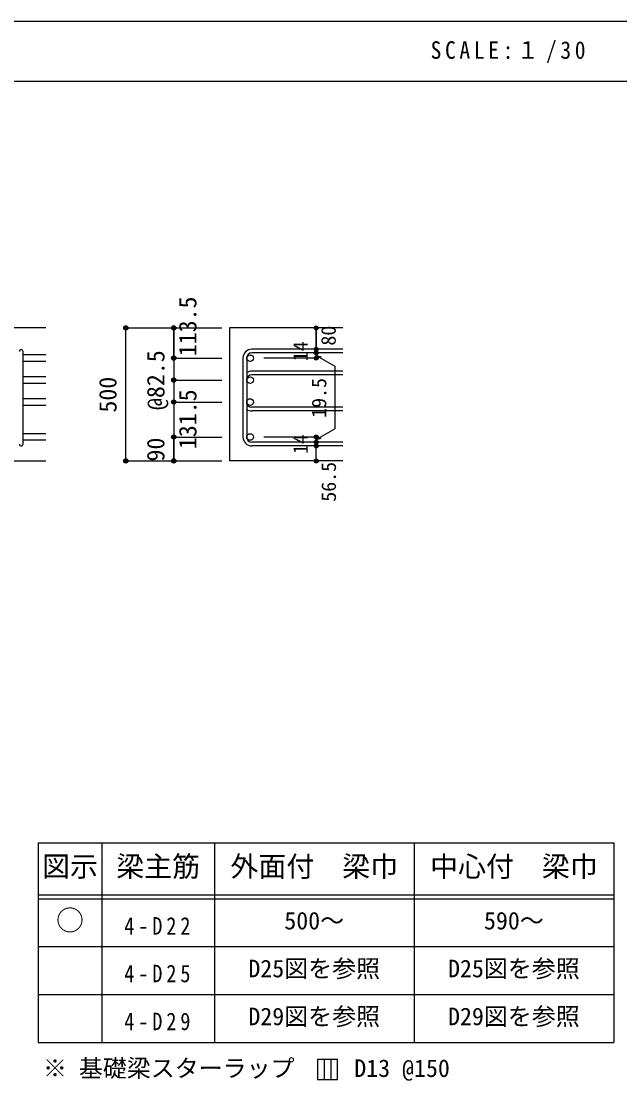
# Model space of a CAD drawing. Units: millimetres at full size, sheet at 1:30, with parts at other scales. Extents: x -5973 to 5954, y -4195 to 4201.
# Drawn here: x 1384 to 3633, y 219 to 4201 of the extents above; entities that cross this region are included whole.
import ezdxf
from ezdxf.enums import TextEntityAlignment as Align

# ---------------------------------------------------------------- set-up
doc = ezdxf.new("R2010")
doc.units = ezdxf.units.MM
doc.header["$LTSCALE"] = 30
doc.header["$PDMODE"] = 32
doc.header["$PDSIZE"] = 15
for name, color, linetype in [('0-1', 2, 'Continuous'), ('0-5', 7, 'Continuous'), ('0-6', 7, 'Continuous'), ('0-D', 4, 'Continuous'), ('6-7_文字', 7, 'Continuous'), ('6-E_枠', 7, 'Continuous'), ('F-0_枠', 6, 'Continuous')]:
    doc.layers.add(name, color=color, linetype=linetype)
doc.styles.add('ＭＳ ゴシック', font='')
doc.styles.get('ＭＳ ゴシック').set_extended_font_data('MS Gothic')

msp = doc.modelspace()

# ---------------------------------------------------------------- linework, layer by layer
at = {"layer": '0-1'}
for p, q in [((1477.44, 3048.3), (27.44, 3048.3)), ((2592.44, 3048.3), (2167.44, 3048.3)), ((2167.44, 3048.3), (2167.44, 2548.3)), ((1077.44, 2548.3), (1477.44, 2548.3)), ((2592.44, 2548.3), (2167.44, 2548.3))]:
    msp.add_line(p, q, dxfattribs=at)
at = {"layer": '0-5'}
for p, q in [((1477.44, 2947.37), (1391.44, 2947.37)), ((1477.44, 2922.37), (1391.44, 2922.37)), ((1477.44, 2864.8), (1391.44, 2864.8)), ((1477.44, 2839.8), (1391.44, 2839.8)), ((1477.44, 2782.23), (1391.44, 2782.23)), ((1477.44, 2757.23), (1391.44, 2757.23)), ((1477.44, 2650.8), (1391.44, 2650.8)), ((1477.44, 2625.8), (1391.44, 2625.8))]:
    msp.add_line(p, q, dxfattribs=at)
at = {"layer": '0-5', "color": 3}
for centre in [(2243.94, 2934.87), (2243.94, 2852.3), (2243.94, 2769.73), (2243.94, 2638.3)]:
    msp.add_circle(centre, 12.5, dxfattribs=at)
at = {"layer": '0-6'}
for p, q in [((1391.44, 2611.8), (1391.44, 2959.87)), ((2592.44, 2968.37), (2250.94, 2968.37)), ((2592.44, 2954.37), (2250.94, 2954.37)), ((2217.44, 2934.87), (2217.44, 2638.3)), ((2231.44, 2934.87), (2231.44, 2638.3)), ((2592.44, 2885.8), (2250.94, 2885.8)), ((2592.44, 2871.8), (2250.94, 2871.8)), ((2592.44, 2750.23), (2250.94, 2750.23)), ((2592.44, 2736.23), (2250.94, 2736.23)), ((2592.44, 2618.8), (2250.94, 2618.8)), ((2592.44, 2604.8), (2250.94, 2604.8))]:
    msp.add_line(p, q, dxfattribs=at)
for centre, radius, start, end in [((1384.44, 2959.87), 7, 0, 180), ((2250.94, 2934.87), 33.5, 90, 180), ((2250.94, 2934.87), 19.5, 90, 180), ((2250.94, 2852.3), 33.5, 90, 125.59765), ((2250.94, 2852.3), 19.5, 90, 180), ((2250.94, 2769.73), 19.5, 180, 270), ((2250.94, 2769.73), 33.5, 234.40235, 270), ((2250.94, 2638.3), 33.5, 180, 270), ((2250.94, 2638.3), 19.5, 180, 270), ((1384.44, 2611.8), 7, 180, 0)]:
    msp.add_arc(centre, radius, start, end, dxfattribs=at)
at = {"layer": '0-D'}
for p, q in [((1777.44, 3048.3), (1957.44, 3048.3)), ((1777.44, 3048.3), (1957.44, 3048.3)), ((1777.44, 2548.3), (1777.44, 3048.3)), ((1957.44, 3048.3), (2137.44, 3048.3)), ((1957.44, 3048.3), (2137.44, 3048.3)), ((1957.44, 3048.3), (1957.44, 2934.87)), ((1957.44, 2934.87), (1957.44, 3048.3)), ((2492.44, 2954.37), (2492.44, 2968.37)), ((2492.44, 2954.37), (2492.44, 2934.87)), ((1957.44, 2934.87), (2137.44, 2934.87)), ((1957.44, 2934.87), (1957.44, 2854.8)), ((1957.44, 2934.87), (2137.44, 2934.87)), ((2492.44, 2934.87), (2296.35, 2934.87)), ((2492.44, 2944.62), (2511.76, 2939.44)), ((2492.44, 2944.62), (2562.5, 2904.17)), ((2562.5, 2904.17), (2562.5, 2669)), ((1957.44, 2852.3), (2137.44, 2852.3)), ((1957.44, 2852.3), (2137.44, 2852.3)), ((1957.44, 2769.73), (2137.44, 2769.73)), ((1957.44, 2769.73), (2137.44, 2769.73)), ((1957.44, 2769.73), (2137.44, 2769.73)), ((2492.44, 2628.55), (2562.5, 2669)), ((1957.44, 2638.3), (2137.44, 2638.3)), ((1957.44, 2638.3), (2137.44, 2638.3)), ((1957.44, 2638.3), (1957.44, 2548.3)), ((2492.44, 2638.3), (2296.35, 2638.3)), ((2492.44, 2618.8), (2492.44, 2638.3)), ((2492.44, 2628.55), (2511.76, 2633.73)), ((2492.44, 2604.8), (2492.44, 2618.8)), ((2492.44, 2548.3), (2492.44, 2604.8)), ((1957.44, 2548.3), (2137.44, 2548.3))]:
    msp.add_line(p, q, dxfattribs=at)
for points in [[(2492.44, 3048.3), (2492.44, 2968.37), (2492.44, 3048.3)], [(1957.44, 2854.8), (1957.44, 2638.3), (2137.44, 2638.3)], [(1777.44, 2548.3), (1957.44, 2548.3), (1957.44, 2638.3)]]:
    msp.add_lwpolyline(points, dxfattribs=at)
for centre, radius in [((1777.44, 3048.3), 8), ((1777.44, 3048.3), 7.2), ((1777.44, 3048.3), 6.4), ((1777.44, 3048.3), 5.6), ((1777.44, 3048.3), 4.8), ((1777.44, 3048.3), 4), ((1777.44, 3048.3), 3.2), ((1777.44, 3048.3), 2.4), ((1777.44, 3048.3), 1.6), ((1777.44, 3048.3), 0.8), ((1957.44, 3048.3), 8), ((1957.44, 3048.3), 7.2), ((1957.44, 3048.3), 6.4), ((1957.44, 3048.3), 5.6), ((1957.44, 3048.3), 4.8), ((1957.44, 3048.3), 4), ((1957.44, 3048.3), 3.2), ((1957.44, 3048.3), 2.4), ((1957.44, 3048.3), 1.6), ((1957.44, 3048.3), 0.8), ((2492.44, 3048.3), 4), ((2492.44, 3048.3), 3.6), ((2492.44, 3048.3), 3.2), ((2492.44, 3048.3), 2.8), ((2492.44, 3048.3), 2.4), ((2492.44, 3048.3), 2), ((2492.44, 3048.3), 1.6), ((2492.44, 3048.3), 1.2), ((2492.44, 3048.3), 0.8), ((2492.44, 3048.3), 0.4), ((2492.44, 2968.37), 4), ((2492.44, 2954.37), 4), ((2492.44, 2968.37), 3.6), ((2492.44, 2954.37), 3.6), ((2492.44, 2968.37), 3.2), ((2492.44, 2954.37), 3.2), ((2492.44, 2968.37), 2.8), ((2492.44, 2954.37), 2.8), ((2492.44, 2968.37), 2.4), ((2492.44, 2954.37), 2.4), ((2492.44, 2968.37), 2), ((2492.44, 2954.37), 2), ((2492.44, 2968.37), 1.6), ((2492.44, 2954.37), 1.6), ((2492.44, 2968.37), 1.2), ((2492.44, 2954.37), 1.2), ((2492.44, 2968.37), 0.8), ((2492.44, 2954.37), 0.8), ((2492.44, 2968.37), 0.4), ((2492.44, 2954.37), 0.4), ((1957.44, 2934.87), 8), ((1957.44, 2934.87), 7.2), ((1957.44, 2934.87), 6.4), ((1957.44, 2934.87), 5.6), ((1957.44, 2934.87), 4.8), ((1957.44, 2934.87), 4), ((1957.44, 2934.87), 3.2), ((1957.44, 2934.87), 2.4), ((1957.44, 2934.87), 1.6), ((1957.44, 2934.87), 0.8), ((2492.44, 2934.87), 4), ((2492.44, 2934.87), 3.6), ((2492.44, 2934.87), 3.2), ((2492.44, 2934.87), 2.8), ((2492.44, 2934.87), 2.4), ((2492.44, 2934.87), 2), ((2492.44, 2934.87), 1.6), ((2492.44, 2934.87), 1.2), ((2492.44, 2934.87), 0.8), ((2492.44, 2934.87), 0.4), ((1957.44, 2852.3), 8), ((1957.44, 2852.3), 7.2), ((1957.44, 2852.3), 6.4), ((1957.44, 2852.3), 5.6), ((1957.44, 2852.3), 4.8), ((1957.44, 2852.3), 4), ((1957.44, 2852.3), 3.2), ((1957.44, 2852.3), 2.4), ((1957.44, 2852.3), 1.6), ((1957.44, 2852.3), 0.8), ((1957.44, 2769.73), 8), ((1957.44, 2769.73), 7.2), ((1957.44, 2769.73), 6.4), ((1957.44, 2769.73), 5.6), ((1957.44, 2769.73), 4.8), ((1957.44, 2769.73), 4), ((1957.44, 2769.73), 3.2), ((1957.44, 2769.73), 2.4), ((1957.44, 2769.73), 1.6), ((1957.44, 2769.73), 0.8), ((1957.44, 2638.3), 8), ((1957.44, 2638.3), 7.2), ((1957.44, 2638.3), 6.4), ((1957.44, 2638.3), 5.6), ((1957.44, 2638.3), 4.8), ((1957.44, 2638.3), 4), ((1957.44, 2638.3), 3.2), ((1957.44, 2638.3), 2.4), ((1957.44, 2638.3), 1.6), ((1957.44, 2638.3), 0.8), ((2492.44, 2638.3), 4), ((2492.44, 2638.3), 3.6), ((2492.44, 2638.3), 3.2), ((2492.44, 2638.3), 2.8), ((2492.44, 2638.3), 2.4), ((2492.44, 2638.3), 2), ((2492.44, 2638.3), 1.6), ((2492.44, 2638.3), 1.2), ((2492.44, 2638.3), 0.8), ((2492.44, 2638.3), 0.4), ((2492.44, 2618.8), 4), ((2492.44, 2604.8), 4), ((2492.44, 2618.8), 3.6), ((2492.44, 2604.8), 3.6), ((2492.44, 2618.8), 3.2), ((2492.44, 2604.8), 3.2), ((2492.44, 2618.8), 2.8), ((2492.44, 2604.8), 2.8), ((2492.44, 2618.8), 2.4), ((2492.44, 2604.8), 2.4), ((2492.44, 2618.8), 2), ((2492.44, 2604.8), 2), ((2492.44, 2618.8), 1.6), ((2492.44, 2604.8), 1.6), ((2492.44, 2618.8), 1.2), ((2492.44, 2604.8), 1.2), ((2492.44, 2618.8), 0.8), ((2492.44, 2604.8), 0.8), ((2492.44, 2618.8), 0.4), ((2492.44, 2604.8), 0.4), ((1777.44, 2548.3), 8), ((1777.44, 2548.3), 7.2), ((1777.44, 2548.3), 6.4), ((1777.44, 2548.3), 5.6), ((1777.44, 2548.3), 4.8), ((1777.44, 2548.3), 4), ((1777.44, 2548.3), 3.2), ((1777.44, 2548.3), 2.4), ((1777.44, 2548.3), 1.6), ((1777.44, 2548.3), 0.8), ((1957.44, 2548.3), 8), ((1957.44, 2548.3), 7.2), ((1957.44, 2548.3), 6.4), ((1957.44, 2548.3), 5.6), ((1957.44, 2548.3), 4.8), ((1957.44, 2548.3), 4), ((1957.44, 2548.3), 3.2), ((1957.44, 2548.3), 2.4), ((1957.44, 2548.3), 1.6), ((1957.44, 2548.3), 0.8), ((2492.44, 2548.3), 4), ((2492.44, 2548.3), 3.6), ((2492.44, 2548.3), 3.2), ((2492.44, 2548.3), 2.8), ((2492.44, 2548.3), 2.4), ((2492.44, 2548.3), 2), ((2492.44, 2548.3), 1.6), ((2492.44, 2548.3), 1.2), ((2492.44, 2548.3), 0.8), ((2492.44, 2548.3), 0.4)]:
    msp.add_circle(centre, radius, dxfattribs=at)
at = {"layer": '0-D', "color": 7}
for p in [(1777.44, 3048.3), (1957.44, 3048.3), (2492.44, 3048.3), (2492.44, 2968.37), (2492.44, 2954.37), (1957.44, 2934.87), (2492.44, 2934.87), (1957.44, 2852.3), (1957.44, 2769.73), (1957.44, 2638.3), (2492.44, 2638.3), (2492.44, 2638.3), (2492.44, 2618.8), (2492.44, 2604.8), (1777.44, 2548.3), (1957.44, 2548.3), (2492.44, 2548.3)]:
    msp.add_point(p, dxfattribs=at)
at = {"layer": '6-7_文字'}
for p, q in [((2522.36, 298.57), (2522.36, 223.57)), ((2547.36, 298.57), (2547.36, 223.57))]:
    msp.add_line(p, q, dxfattribs=at)
msp.add_lwpolyline([(2497.36, 223.57), (2572.36, 223.57), (2572.36, 298.57), (2497.36, 298.57)], close=True, dxfattribs=at)
at = {"layer": '6-E_枠', "color": 3}
for p, q in [((1447.71, 1112.77), (1447.71, 362.77)), ((1447.71, 1112.77), (3610.24, 1112.77)), ((3610.24, 1112.77), (3610.24, 362.77)), ((1447.71, 362.77), (3610.24, 362.77))]:
    msp.add_line(p, q, dxfattribs=at)
at = {"layer": '6-E_枠'}
for p, q in [((1687.71, 1112.77), (1687.71, 362.77)), ((2110.24, 1112.77), (2110.24, 362.77)), ((2860.24, 1112.77), (2860.24, 362.77)), ((1447.71, 917.77), (3610.24, 917.77)), ((1447.71, 902.77), (3610.24, 902.77)), ((1447.71, 722.77), (3610.24, 722.77)), ((1447.71, 542.77), (3610.24, 542.77))]:
    msp.add_line(p, q, dxfattribs=at)
at = {"layer": 'F-0_枠'}
msp.add_line((-5972.88, 4201.15), (5954.1, 4201.15), dxfattribs=at)
at = {"layer": 'F-0_枠', "color": 2}
msp.add_line((-5972.88, 3976.15), (3723.6, 3976.15), dxfattribs=at)

# ---------------------------------------------------------------- texts
at = {"layer": '0-D', "style": 'ＭＳ ゴシック'}
for s, height, p in [('113.5', 65.98, (2062.44, 2941.87)), ('80', 54.99, (2582.44, 2981.87)), ('14', 54.99, (2477.21, 2922.94)), ('@82.5', 65.98, (1942.44, 2739.8)), ('500', 65.98, (1762.44, 2730.09)), ('19.5', 54.99, (2547.02, 2710.36)), ('131.5', 65.98, (2062.63, 2592.77)), ('90', 65.98, (1942.18, 2546.21)), ('14', 54.99, (2477.18, 2574.13)), ('56.5', 54.99, (2583.25, 2395.03))]:
    msp.add_text(s, height=height, rotation=90, dxfattribs=at).set_placement(p, align=Align.BOTTOM_LEFT)
at = {"layer": '6-7_文字', "color": 2, "style": 'ＭＳ ゴシック'}
for s, p in [('図示', (1462.71, 962.77)), ('梁主筋', (1741.48, 962.77)), ('外面付\u3000梁巾', (2170.24, 962.77)), ('中心付\u3000梁巾', (2920.24, 962.77)), ('○', (1515.21, 760.27))]:
    msp.add_text(s, height=76.98, dxfattribs=at).set_placement(p, align=Align.BOTTOM_LEFT)
at = {"layer": '6-7_文字', "style": 'ＭＳ ゴシック'}
for s, p in [('500～', (2372.74, 767.77)), ('590～', (3122.74, 767.77)), ('D25図を参照', (2237.74, 587.77)), ('D25図を参照', (2987.74, 587.77)), ('D29図を参照', (2237.74, 407.77)), ('D29図を参照', (2987.74, 407.77)), ('※ 基礎梁スターラップ     D13 @150', (1466.27, 213.19))]:
    msp.add_text(s, height=65.98, dxfattribs=at).set_placement(p, align=Align.BOTTOM_LEFT)
at = {"layer": '6-7_文字', "color": 2, "insert": (2922.26, 4043.65), "char_height": 65.98, "attachment_point": 7, "style": 'ＭＳ ゴシック'}
msp.add_mtext('\\T1.34;\\W0.9;SCALE:１/30', dxfattribs=at)
at = {"layer": '6-7_文字', "char_height": 65.98, "attachment_point": 7, "style": 'ＭＳ ゴシック'}
for s, insert in [('\\T1.38;\\W0.85;4-D22', (1771.48, 767.77)), ('\\T1.38;\\W0.85;4-D25', (1771.48, 587.77)), ('\\T1.38;\\W0.85;4-D29', (1771.48, 407.77))]:
    msp.add_mtext(s, dxfattribs=dict(at, insert=insert))

doc.saveas('drawing.dxf')
